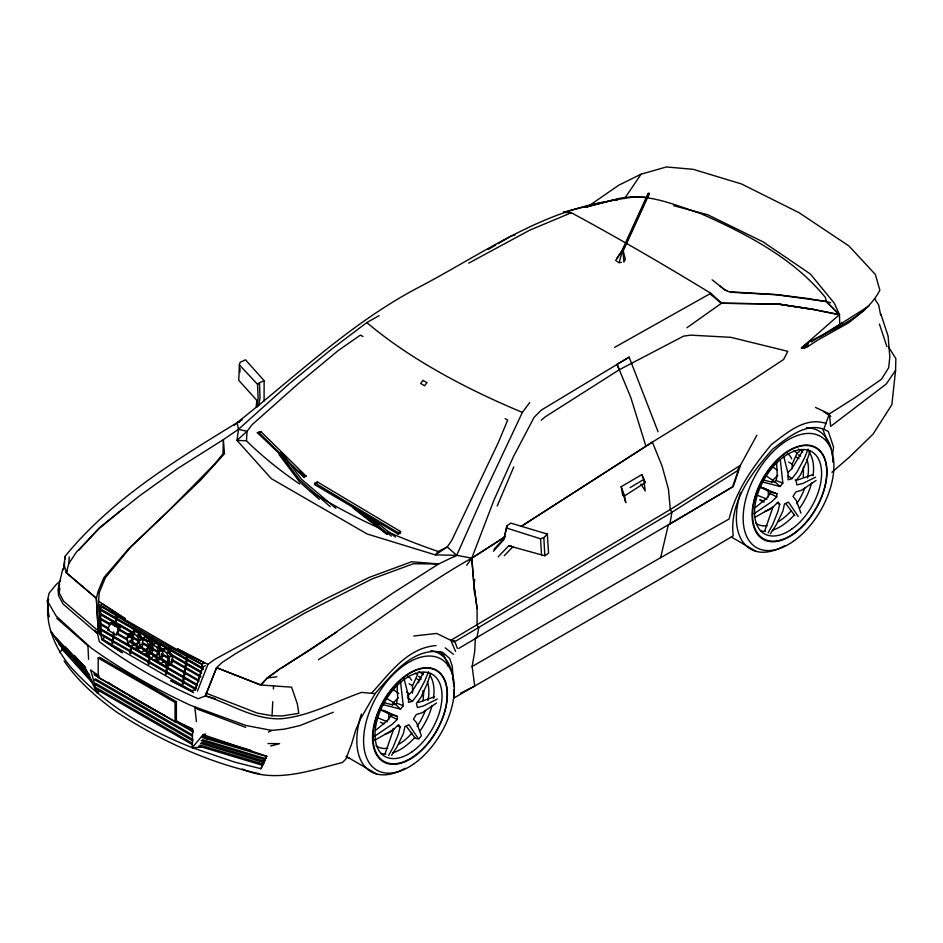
<?xml version="1.0" encoding="UTF-8"?>
<svg xmlns="http://www.w3.org/2000/svg" width="943" height="943" viewBox="0 0 943 943"><rect width="100%" height="100%" fill="white"/><g stroke="black" fill="none" stroke-linecap="round" stroke-linejoin="round"><path stroke-width="1.41" d="M422.994 696.005L423.077 690.512M423.761 691.349L423.089 700.849M803.306 476.745L803.46 466.938M48.588 599.123C44.215 624.066 55.378 649.208 71.515 667.915C104.249 704.244 147.049 729.917 192.231 747.658L203.122 734.691L266.751 756.227L260.928 768.722L234.618 762.097L192.231 747.658L192.643 728.821A558.056 307.795 2.1 0 1 175.681 720.888M831.915 472.29L849.631 456.931L873.077 434.11L891.878 404.665L895.579 370.351L895.85 358.54L888.483 346.953M239.876 372.379L240.005 368.053M264.087 401.023L264.123 380.677L245.522 359.837L240.17 362.289L239.357 364.894L238.744 380.3L256.838 400.386L256.166 407.176M215.134 698.669L205.456 695.793L216.572 667.679L260.657 684.995L291.611 687.164L297.34 703.938L298.79 713.321L282.334 715.949L272.044 715.749L272.763 701.675M273.423 689.015L273.564 686.209M756.887 435.194L740.42 465.323L733.336 486.458L475.366 638.399L474.683 651.825L472.113 666.512L474.742 686.103L460.691 693.07M453.772 686.645L452.216 665.958L449.611 658.391L442.585 652.308C414.036 646.238 391.875 674.575 375.102 693.612L361.558 692.386C335.319 701.604 310.094 715.772 282.11 718.672C254.622 720.464 230.74 703.784 205.421 695.946L198.148 698.704A529.825 311.673 -1 0 1 99.31 641.641L97.612 633.708L98.213 630.879L96.351 598.275L66.305 572.778L68.851 563.454L69.24 556.912M299.579 483.971A509.538 273.364 3.3 0 1 246.465 440.817L247.031 431.364L252.064 424.692L298.53 383.471L338.278 350.513L360.45 335.083L362.996 336.545M374.395 736.4L392.182 724.307L397.156 719.497L397.368 716.362L380.925 709.619M753.952 513.794L771.739 501.7L776.714 496.89L776.938 493.755L759.256 486.447M99.652 634.698L98.602 601.257L99.239 592.605L105.38 577.682L130.417 547.447L200.67 480.081L224.493 453.713L223.361 439.638L238.485 429.313L289.513 383.518L331.724 349.087L366.827 322.565L379.098 315.646M375.986 730.047L387.043 720.876L390.673 716.173L390.791 714.629L380.359 709.796M755.543 507.44L766.612 498.269L770.231 493.566L770.348 492.022L759.917 487.189M64.407 564.963L64.619 562.099M64.843 559.234L65.055 556.358C112.747 497.715 178.545 458.593 242.103 419.611L233.734 425.505M393.101 728.42L392.877 731.261L385.062 753.799M63.487 569.725L65.055 556.358M105.64 636.525L101.62 639.613L122.378 652.768L102.044 639L100.783 635.417L100.371 608.129L101.667 603.52L125.395 618.785L98.602 601.257M400.586 531.569L400.421 533.149L398.005 533.997L314.49 484.49L315.021 483.075L317.437 481.932L400.586 531.569L398.17 532.712L315.021 483.075M474.718 579.768L473.975 585.52L474.447 592.687M398.005 533.997L398.17 532.712M673.738 205.692L707.839 214.792L763.04 241.844L810.332 273.965L834.331 303.269L839.459 314.62L801.467 347.932L804.32 348.05L807.703 346.647L808.245 342.462C833.718 328.353 865.815 317.638 879.854 290.185L875.363 274.496L848.971 245.993L799.134 212.741L741.54 183.968L693.235 169.339L666.395 166.958L641.051 174.196L618.808 185.182L586.782 207.307M611.83 200.824C541.011 210.89 481.637 254.362 419.729 286.802C351.88 322.058 296.585 375.644 237.082 422.664L238.485 429.313L236.999 440.369L271.336 478.667L367.157 533.997L435.383 554.897L456.718 555.309L471.783 558.162L505.13 536.744M198.655 681.27L198.808 680.198L159.296 657.389M203.252 669.471L203.405 668.398L100.418 608.942L100.264 610.015L201.979 668.74M256.791 407.341L258.134 397.934L257.545 384.308L239.357 364.894M111.946 643.02L113.702 631.904M114.586 626.341L116.354 615.225M112.771 643.527L114.315 633.79M115.635 625.457L117.18 615.72M129.839 653.358L130.947 646.415M131.383 643.633L134.26 625.563M130.664 653.853L131.772 646.91M132.209 644.128L135.085 626.058M148.134 663.919L149.465 655.585M151.222 644.458L152.554 636.124M148.959 664.414L150.067 657.471M151.387 649.126L153.379 636.619M165.579 673.986L168.443 655.915M168.88 653.145L169.988 646.191M166.404 674.493L169.268 656.422M169.705 653.64L170.813 646.686M182.388 683.699L186.808 655.904M183.213 684.194L187.633 656.399M832.245 455.787L833.612 447.277L828.319 431.54C808.788 419.47 787.617 437.67 772.553 449.269C751.536 473.056 729.092 502.077 733.241 535.824L659.605 579.379L453.783 698.103L453.772 689.51M264.016 759.198L263.121 764.714L259.125 763.465M458.758 648.43L476.969 637.657L478.726 627.944L477.111 625.174L477.087 608.612L473.975 585.12L471.783 558.162L494.061 499.849L513.452 456.589L534.162 417.266L541.365 410.064L629.146 357.161L658.073 431.753M258.559 405.82L260.02 397.793L259.466 382.764L264.123 380.677M94.654 630.242L97.589 633.519L98.213 630.879L63.688 601.316L59.103 592.805L59.928 588.479M383.754 702.618L391.71 704.574L395.4 704.456L396.508 703.101L397.675 697.549L397.038 684.924M763.323 480.011L771.268 481.967L774.957 481.849L776.065 480.494L777.232 474.942L776.596 462.318M205.421 695.946L216.584 667.668L222.124 662.446L235.561 653.688L304.695 613.127L371.919 578.99L413.388 563.749L438.672 563.949L456.718 555.309L483.323 495.417L522.387 412.374L529.695 402.59M498.199 556.818L508.737 545.82L544.83 555.781L548.59 553.14L547.329 534.092L510.835 523.117L507.028 525.699L503.739 539.738L493.46 551.242M48.093 610.015L48.788 616.946L47.327 600.868L49.142 593.135L56.085 584.648L60.328 580.912M507.028 525.699L503.975 538.642L494.049 549.18M59.103 592.805L58.525 586.735L62.863 568.676M374.512 740.326L393.479 729.599L398.547 724.648L400.15 726.841L398.417 734.008L392.995 747.481L388.575 755.508M755.367 517.094L773.036 507.004L778.105 502.041L779.708 504.234L777.975 511.401L772.553 524.886L768.132 532.901M98.213 630.879L96.363 598.263L98.249 590.931L103.86 577.646L128.967 548.437L168.797 510.599L214.756 463.932L222.996 453.831L223.361 439.638L178.121 468.2L139.87 495.605L99.18 527.903L79.094 550.017M472.101 666.512L660.619 557.678L668.281 525.039L669.884 524.308L671.899 512.308L670.296 509.538L668.457 489.122L661.998 465.854L652.367 442.114L747.068 383.601L783.645 359.448L787.818 351.338L730.908 337.335L690.689 335.142L683.64 336.109L619.303 369.727L545.372 416.747L541.199 420.213M616.757 261.329L619.032 262.649L622.922 249.589L625.315 259.372L623.865 262.013L622.922 249.589L617.017 258.052M823.923 428.876L829.369 413.871L854.7 397.863L881.481 379.239L888.671 367.735L889.827 356.961L888.094 336.097L880.88 314.066M772.435 508.654L764.62 531.192M102.044 639L191.512 690.665L193.574 692.692L170.671 680.657L191.512 690.665L195.166 689.911L202.521 667.102L201.649 664.402A1362.8 637.421 8 0 1 101.396 606.514M418.468 682.732L419.293 680.221L421.262 679.054M430.621 673.385L427.32 683.392L420.932 697.396L416.405 703.431L417.419 707.509L423.301 706.012L437.246 699.081M810.178 450.778L806.878 460.785L800.489 474.789L795.963 480.824L796.976 484.902L802.858 483.405L815.671 477.146M195.166 689.911L202.804 666.96L202.097 664.084L101.479 605.984L100.312 607.716L100.783 635.417M732.876 485.834L737.709 472.066M107.655 629.912L110.166 623.264L111.451 622.521L120.009 627.46L117.498 634.109L116.201 634.851L107.655 629.912L108.94 629.17M116.201 634.851L118.712 628.203L120.009 627.46M316.907 483.346L317.437 481.932M197.405 691.136L207.908 664.367L214.827 659.334L324.875 599.253L369.22 577.387L411.643 561.757L438.672 563.949L393.632 592.617L309.846 650.151L279.47 669.188L267.223 677.993L260.657 684.995L216.584 667.668M335.885 508.348L301.524 479.268L281.379 452.416L279.765 453.159L279.14 454.703L299.674 482.014L319.323 499.366M96.363 598.263L66.352 572.755L67.377 570.197M497.22 505.955L513.805 466.868M428.523 671.746L424.692 681.129L417.537 694.519L412.492 701.238L408.484 702.382L408.602 696.606L404.146 678.936M808.08 449.151L804.249 458.522L797.094 471.913L792.049 478.631L788.042 479.775L788.159 473.999L783.704 456.329M412.527 693.046L412.527 685.726L417.584 674.54L415.274 673.208M792.179 468.518L792.179 464.121L797.236 452.935L799.393 451.638M392.3 705.116L393.479 702.535L398.241 697.961M647.935 193.798L621.472 251.687L622.781 251.875L649.244 193.999L648.902 193.244L647.935 193.798L649.244 193.999L648.69 193.68M622.439 251.121L648.902 193.244M771.857 482.51L773.036 479.928L777.798 475.355M260.928 768.722L266.751 756.227M59.244 586.758L58.018 589.292L58.56 595.599L63.146 604.109L97.612 633.708M58.525 586.735L59.727 584.389M131.207 632.281L128.837 634.25L126.94 637.716L127.6 642.537L130.676 646.768L134 644.871L137.336 646.804L134.625 649.043L137.937 648.501L139.717 645.095L139.175 640.214L136.747 635.582L139.647 633.92L141.12 636.395M151.128 642.171L149.642 639.696L146.754 641.358L149.183 645.99L149.725 650.87L147.945 654.289L144.633 654.819L147.273 652.532L143.937 650.611L142.417 648.089M160.935 647.829L159.45 645.366L156.562 647.016L158.978 651.648L159.52 656.54L157.74 659.947L154.428 660.477L157.092 658.202L153.756 656.281L151.469 652.497M161.218 658.131L163.493 661.903L166.828 663.837L164.212 666.135L167.536 665.593L169.316 662.186L168.773 657.295L166.345 652.662L169.233 651.012L164.884 648.501L162.161 649.079M149.183 645.99L152.613 644.635L153.19 650.033L151.21 653.805L147.945 654.289L149.572 652.674M158.978 651.648L162.408 650.305L162.998 655.691L161.017 659.463L157.74 659.947L159.379 658.344M168.16 665.64L170.801 665.11L172.781 661.338L172.192 655.951L169.976 652.25M131.525 639.743L131.124 637.055L132.704 634.132L128.837 634.25L134.873 633.366M149.336 657.53L140.684 652.544L137.607 648.312L136.947 643.503L138.845 640.026L141.214 638.057M163.493 661.903L160.275 663.848L157.198 659.629L156.538 654.807L158.436 651.33L160.805 649.373M423.772 672.371L412.232 691.337L407.364 696.075M803.33 449.764L791.79 468.73L787.9 472.526M375.102 693.612L360.662 718.613L355.747 730L351.55 744.157L345.775 759.198L342.274 762.569C309.87 770.655 274.955 783.527 242.257 769.04M391.593 755.272L396.85 747.151L403.392 733.548L404.948 726.523L408.956 724.743L418.657 739.123L421.403 735.74L416.641 722.88L413.458 719.096L416.264 714.558L422.134 712.767L436.526 703.042M770.396 533.832L776.407 524.556L782.949 510.941L784.505 503.916L788.513 502.136L798.226 516.528M615.614 260.669L622.922 249.589M68.851 563.454L76.501 552.009L99.18 528.528L123.215 508.501M624.596 198.56L641.051 174.196M895.579 370.351L886.337 383.931L830.653 426.389L829.369 413.871L815.459 407.423M466.702 565.27L471.783 558.162L505.177 536.708M59.786 652.591L62.592 648.949L61.142 644.812M383.294 704.68L400.539 709.112L403.274 705.694L400.48 681.259M762.852 482.073L780.097 486.505L782.831 483.087L780.321 460.007M454.149 556.7L456.718 555.309L447.241 546.964L438.2 551.514L435.383 554.897L447.241 546.964L451.909 540.068L498.199 442.845L507.699 420.083L505.153 418.621M371.459 693.294C389.435 673.785 407.223 647.711 436.067 645.59M504.222 555.757L512.992 546.645M506.462 528.021L540.539 538.783L543.828 537.604L547.329 534.092M263.757 682.001L260.704 684.972L267.364 678.076L279.47 669.188M151.021 643.727L148.64 645.684L146.743 649.161L147.414 653.97L150.479 658.202L166.994 667.727M806.206 345.268L801.467 347.932L808.245 342.462L804.32 348.05L806.583 346.387M864.731 309.882L848.653 322.812L818.159 339.857L807.703 346.647M257.545 384.308L259.466 382.764M816.084 480.435L801.691 490.171L795.833 491.951L793.016 496.489L796.198 500.273L800.961 513.133M132.81 633.295L135.285 631.409L139.647 633.92M144.786 639.389L138.845 640.026L142.806 639.071L145.293 637.185L149.642 639.696M151.186 645.578L148.64 645.684L152.613 644.741L155.1 642.843L159.45 645.366M160.947 651.212L158.436 651.33L162.396 650.387L164.884 648.501M129.108 636.124L126.94 637.716L131.124 637.055M148.911 647.558L146.743 649.161L150.88 648.454M686.893 327.751L721.619 303.174L778.706 304.082L813.644 309.434L839.459 314.62L839.765 324.486L820.516 336.757M811.357 341.885L842.146 322.919M281.097 668.245L336.981 631.916M521.184 526.43L652.367 442.114L521.255 526.371M624.572 495.9L645.236 482.592L641.806 474.624L621.189 486.706L622.745 495.393L624.572 495.9L621.189 486.706M839.765 324.486L869.14 305.874M318.38 659.652C370.729 627.673 418.044 588.019 471.783 558.162L473.975 585.509L477.087 608.612M801.467 347.932L805.181 345.668M630.077 487.649L643.763 479.433L645.236 490.938L640.898 484.03M140.684 652.544L143.937 650.611M669.53 524.296L733.336 486.458M488.132 249.506L495.653 245.097M498.163 243.624L510.693 236.257L515.184 234.831M645.931 446.287L630.773 397.439L617.028 364.304L629.146 357.161M150.479 658.202L153.756 656.281M98.178 658.037L99.534 657.247L176.4 701.627L176.4 721.053L175.044 721.831L98.178 677.463L98.178 658.037L175.044 702.417L176.4 701.627M455.552 651.436L450.848 640.344L670.296 509.538L740.42 465.323L737.131 470.934L671.899 512.308L455.94 641.028L450.848 640.344L436.692 633.437L413.729 636.018M721.619 303.174L710.822 293.285L614.659 347.354M660.607 557.678L729.104 519.004C735.693 490.926 753.115 466.655 771.233 444.754C786.733 432.955 805.522 416.158 826.398 423.596M201.649 664.402L204.419 662.846L177.508 648.867L207.908 664.367M65.668 651.99L62.592 648.949L51.122 631.727L58.16 640.91L83.903 665.852L96.999 692.681L100.854 690.594M468.754 263.121L529.86 230.104L571.328 212.753A782.902 109.294 35.7 0 1 710.822 293.285M268.46 732.11L271.702 730.412L284.668 729.116L300.074 725.521L333.268 712.236M202.521 667.102L205.315 665.723M475.366 638.399L476.969 637.657M279.399 453.618L257.321 432.672L261.176 431.882L306.157 476.144L304.118 477.064L292.012 465.583M257.321 432.672L261.176 431.882M239.475 421.639L237.082 422.664L239.77 421.521M139.175 640.214L142.605 638.859L142.9 641.558M168.773 657.295L172.192 655.951M812.701 474.683L798.061 479.81L795.114 479.928M434.511 696.759L418.503 702.417M157.198 659.629L159.874 658.627M137.607 648.312L140.307 647.322M147.414 653.97L150.114 652.992M127.6 642.537L130.346 641.582M205.645 733.937L203.122 734.691L206.894 739.053M586.452 207.024L612.549 200.187L633.189 197.075M270.7 745.984L279.599 743.662L268.036 743.532M584.53 207.354L612.726 200.057M602.035 202.38L563.513 212.187L566.389 212.705M139.717 645.095L143.183 644.258L141.202 648.03L137.937 648.501M149.725 650.87L153.19 650.033M159.52 656.54L162.998 655.691M169.316 662.186L172.781 661.338M152.46 645.531L154.605 645.047M162.196 651.153L164.341 650.682M303.575 476.545L306.157 476.144M132.574 631.999L135.285 631.409M142.57 637.774L145.293 637.185M152.377 643.432L155.1 642.843M156.538 654.807L159.261 654.324M136.947 643.503L139.694 643.02M612.549 200.187C643.362 190.627 672.076 204.042 700.967 213.684C746.715 234.159 793.098 257.863 825.349 297.422L826.445 301.512L839.459 314.62M167.536 665.593L170.801 665.11M614.588 200.435L617.335 200.046M619.032 262.649L621.449 262.331M267.223 677.993L276.912 676.803M100.312 607.716L104.543 607.351M134.625 649.043L137.242 648.819M144.633 654.819L147.249 654.595M154.428 660.477L157.057 660.253M164.212 666.135L166.84 665.911M192.231 747.658L203.57 747.139M633.001 197.181L645.436 197.228M508.737 545.82L511.318 545.856M162.396 650.387L164.412 650.422M142.806 639.071L144.845 639.118M152.613 644.741L154.652 644.788M246.465 440.817L236.999 440.369L247.031 431.364L238.485 429.313M730.849 291.835L776.49 294.605L809.177 298.672M563.69 211.998L571.328 212.753M826.445 301.512L776.301 294.735L730.035 292.224L724.483 289.642A718.931 561.061 -32 0 0 712.142 279.847M813.644 309.434L778.718 304.059L721.277 303.281L710.185 293.992M778.364 304.165L813.279 309.528L839.093 314.714L826.257 301.619L808.988 298.778M272.044 715.749L257.333 713.12L206.022 693.129M271.702 730.412L245.675 725.415L190.451 705.27A650.411 375.514 0 0 1 91.047 647.888L56.156 616.003L47.327 600.868M259.573 773.779C208.403 762.71 160.499 740.703 116.767 712.177C96.952 697.761 77.88 681.317 64.077 660.902M770.348 492.022L776.938 493.755M390.791 714.629L397.368 716.362M417.537 738.829L415.285 738.216L406.527 726.582M827.848 301.925L830.653 302.738M202.627 736.141L251.121 750.475M201.295 737.202L266.421 756.463M199.928 745.1L263.521 764.219M198.608 746.078L262.201 765.209M202.545 739.642L264.83 758.396M201.224 740.55L264.889 759.716M201.767 742.306L264.464 761.296M200.435 743.343L264.535 762.757M759.964 499.684L763.889 501.146M380.406 722.291L384.331 723.752M245.675 727.359L197.346 709.101L194.788 707.073L196.439 721.584M776.065 480.494L782.831 483.087M396.508 703.101L403.274 705.694M777.02 503.161L779.708 504.234M397.463 725.768L400.15 726.841M757.394 495.287L766.954 499.118M377.837 717.894L387.396 721.725M726.699 290.703L724.483 289.678A718.802 561.156 -32 0 0 720.039 286.071M763.146 487.743L768.321 490.254L768.321 496.973M383.589 710.35L388.764 712.861L388.764 719.58M450.848 640.344L455.257 642.56L457.331 648.36M770.231 493.566L776.714 496.89M390.673 716.173L397.156 719.497M760.058 500.049L763.948 502.136M793.77 450.931L797.236 452.935M798.25 454.75L800.69 456.164M796.517 457.214L798.957 458.616M788.713 462.117L792.179 464.121M731.344 537.027L756.251 551.407M418.598 676.367L421.026 677.769M416.865 678.819L419.293 680.221M409.062 683.734L412.527 685.726M104.025 611.394L106.571 612.867M109.117 614.341L116.755 618.749M126.951 624.631L134.59 629.052M138.409 631.256L140.967 632.729M148.605 637.138L152.424 639.342M154.97 640.816L157.516 642.289M160.062 643.751L163.893 645.955M166.439 647.428L170.259 649.633M172.805 651.106L175.351 652.58M177.897 654.053L181.716 656.257M184.262 657.731L186.82 659.192M189.366 660.666L193.185 662.87M195.731 664.344L198.278 665.817M133.281 632.447L100.382 613.445L100.229 614.518L147.049 641.546M138.35 635.37L143.407 638.281M145.941 639.743L153.532 644.128M158.589 647.051L164.919 650.705M168.714 652.898L201.625 671.899M104.272 616.262L115.718 622.863M119.525 625.068L129.698 630.938M143.69 639.024L147.509 641.216M172.946 655.904L175.481 657.377M178.027 658.839L181.846 661.043M188.199 664.721L193.291 667.656M195.838 669.117L200.918 672.053M149.583 643.008L167.3 653.24M169.834 654.701L201.472 672.96M346.093 756.345L376.693 774.014M110.166 623.264L118.712 628.203M110.425 623.96L100.253 618.089L100.099 619.15L110.272 625.032M118.064 628.368L139.705 640.863M142.252 642.336L158.789 651.884M161.336 653.358L168.974 657.766M171.52 659.24L200.788 676.131L200.635 677.204L171.367 660.3M117.91 629.441L139.552 641.935M142.098 643.397L148.452 647.075M150.998 648.548L158.636 652.957M161.182 654.418L168.821 658.827M108.315 627.955L100.665 623.535L100.512 624.608L109.435 629.759M117.238 633.107L127.435 638.989M129.981 640.462L137.631 644.882M140.177 646.356L156.75 655.915M117.085 634.168L127.894 640.356M129.828 641.535L148.134 652.037M150.22 653.31L156.986 657.153M159.143 658.462L198.714 681.235M140.354 651.696L101.137 629.064L100.984 630.124L197.134 685.632L197.287 684.571L154.275 659.735M142.888 653.157L151.74 658.273M103.93 631.315L139.246 651.707M169.516 669.188L183.39 677.192M185.912 678.654L194.741 683.746M94.017 673.302L99.109 676.249M176.765 721.077L193.315 730.636M94.076 674.787L193.386 732.11M95.408 678.877L192.313 734.821M94.194 679.467L192.372 736.153M95.491 683.239L192.961 739.512M95.549 684.701L193.02 740.974M96.622 687.977L192.572 743.379M96.681 689.38L192.631 744.781M765.61 475.437L774.946 481.908M386.041 698.044L393.479 702.535L400.539 709.112M823.487 411.513L830.759 416.464M787.983 475.826L792.049 478.631M407.411 697.726L412.492 701.238M772.623 466.773L777.221 470.109M393.066 689.38L398.806 693.553M386.948 534.327L353.578 508.454L352.175 506.285L391.369 536.107M364.741 513.322L395.459 537.062M445.179 647.841L453.536 654.312M352.175 506.285L387.113 534.257M406.492 691.926L408.732 693.718M364.776 513.77L378.485 524.921M330.227 506.627L299.78 480.046L279.765 453.159M56.745 618.278L88.642 646.344M439.568 651.613L443.799 655.385L447.56 663.247L447.736 665.923M774.957 481.849L780.097 486.505M287.804 461.587L289.902 463.591M299.874 471.17L305.072 476.227M259.148 432.802L304.118 477.064M83.903 665.852L85.789 667.868M645.236 482.592L641.806 474.624M58.843 642.324L89.833 676.414M58.902 643.786L90.858 678.948M56.108 637.645L89.514 674.622M56.167 638.977L89.573 675.954M61.649 647.428L92.037 681.105M61.708 648.831L93.074 683.592M74.308 655.35L85.011 667.408M65.609 646.945L87.015 671.086M794.843 515.609L786.085 503.975M874.597 298.707L878.711 305.049L880.597 314.974M617.028 364.304L619.303 369.727M822.661 428.594L827.966 443.304M879.406 324.027L886.903 346.588M622.616 492.14L625.798 502.666L624.384 495.605M96.999 692.681L90.646 669.943A558.056 307.795 2.1 0 0 98.661 675.742M64.301 565.387L66.305 572.778M99.97 604.911L100.371 608.129M540.539 538.783L541.553 555.121M543.828 537.604L544.83 555.781M87.935 645.389L88.571 659.298M175.044 702.417L175.044 721.831M806.501 427.721A68.214 39.382 -60 0 1 831.243 448.88M831.867 451.614A68.214 39.382 -60 0 1 832.351 454.502M832.657 457.496A68.214 39.382 -60 0 1 832.834 462.141M784.6 545.679A68.214 39.382 -60 0 1 740.538 492.8M787.617 453.618A33.476 19.331 -60 0 1 791.707 458.84M773.295 506.969A33.476 19.331 -60 0 1 764.561 511.625M806.96 459.335A42.836 24.73 -60 0 1 807.609 477.96M804.898 487.755A42.836 24.73 -60 0 1 796.705 503.703M791.425 510.552A42.836 24.73 -60 0 1 778.152 521.75M767.319 525.687A42.836 24.73 -60 0 1 755.638 523.165M798.415 449.08A42.836 24.73 -60 0 1 802.658 452.074M808.811 451.65A47.398 27.371 -60 0 1 813.055 475.791M811.593 483.005A47.398 27.371 -60 0 1 799.747 508.053M794.312 514.902A47.398 27.371 -60 0 1 772.211 530.272M765.516 531.38A47.398 27.371 -60 0 1 760.353 530.803M522.387 412.374A425.328 162.102 13.1 0 1 366.827 322.565M438.2 551.514A509.538 273.364 3.3 0 1 387.832 531.946M381.337 529.082A509.538 273.364 3.3 0 1 310.164 490.949M165.508 715.843A558.056 307.795 2.1 0 1 129.662 696.005M127.211 694.519A558.056 307.795 2.1 0 1 112.924 685.478M111.71 684.677A558.056 307.795 2.1 0 1 108.091 682.272M430.904 650.646A68.214 39.382 -60 0 1 452.31 674.221M452.781 677.109A68.214 39.382 -60 0 1 453.1 680.103M405.042 768.286A68.214 39.382 -60 0 1 361.405 714.087M349.287 758.196A68.214 39.382 -60 0 1 346.659 757.335M408.06 676.225A33.476 19.331 -60 0 1 411.513 680.198M393.738 729.576A33.476 19.331 -60 0 1 384.992 734.232M427.403 681.942A42.836 24.73 -60 0 1 428.039 700.566M425.34 710.362A42.836 24.73 -60 0 1 417.148 726.31M411.867 733.159A42.836 24.73 -60 0 1 398.594 744.357M387.762 748.294A42.836 24.73 -60 0 1 376.08 745.772M418.857 671.687A42.836 24.73 -60 0 1 423.101 674.681M429.996 675.341A47.398 27.371 -60 0 1 433.497 698.398M432.024 705.612A47.398 27.371 -60 0 1 420.189 730.66M414.755 737.509A47.398 27.371 -60 0 1 392.653 752.879M385.958 753.987A47.398 27.371 -60 0 1 380.795 753.41M101.207 633.896L101.054 634.957L195.684 689.592L195.838 688.531L101.207 633.896M423.053 380.418L420.613 383.459L424.562 385.746L427.002 382.693L423.053 380.418M793.275 541.365A64.171 37.048 -60 0 0 825.243 440.016A64.171 37.048 -60 0 0 747.08 494.615A64.171 37.048 -60 0 0 793.275 541.365M793.523 533.655A52.407 30.259 -60 0 0 819.632 450.872A52.407 30.259 -60 0 0 755.803 495.476A52.407 30.259 -60 0 0 793.523 533.655M791.578 529.212A47.398 27.371 -60 0 0 815.188 454.349A47.398 27.371 -60 0 0 757.453 494.686A47.398 27.371 -60 0 0 791.578 529.212M793.44 534.151A52.949 30.565 -60 0 0 819.821 450.518A52.949 30.565 -60 0 0 755.331 495.57A52.949 30.565 -60 0 0 793.44 534.151M413.718 763.971A64.171 37.048 -60 0 0 445.685 662.611A64.171 37.048 -60 0 0 367.522 717.222A64.171 37.048 -60 0 0 413.718 763.971M413.965 756.262A52.407 30.259 -60 0 0 440.075 673.479A52.407 30.259 -60 0 0 376.245 718.083A52.407 30.259 -60 0 0 413.965 756.262M412.008 751.819A47.398 27.371 -60 0 0 435.631 676.956A47.398 27.371 -60 0 0 377.895 717.293A47.398 27.371 -60 0 0 412.008 751.819M413.883 756.757A52.949 30.565 -60 0 0 440.263 673.125A52.949 30.565 -60 0 0 375.774 718.177A52.949 30.565 -60 0 0 413.883 756.757"/></g></svg>
